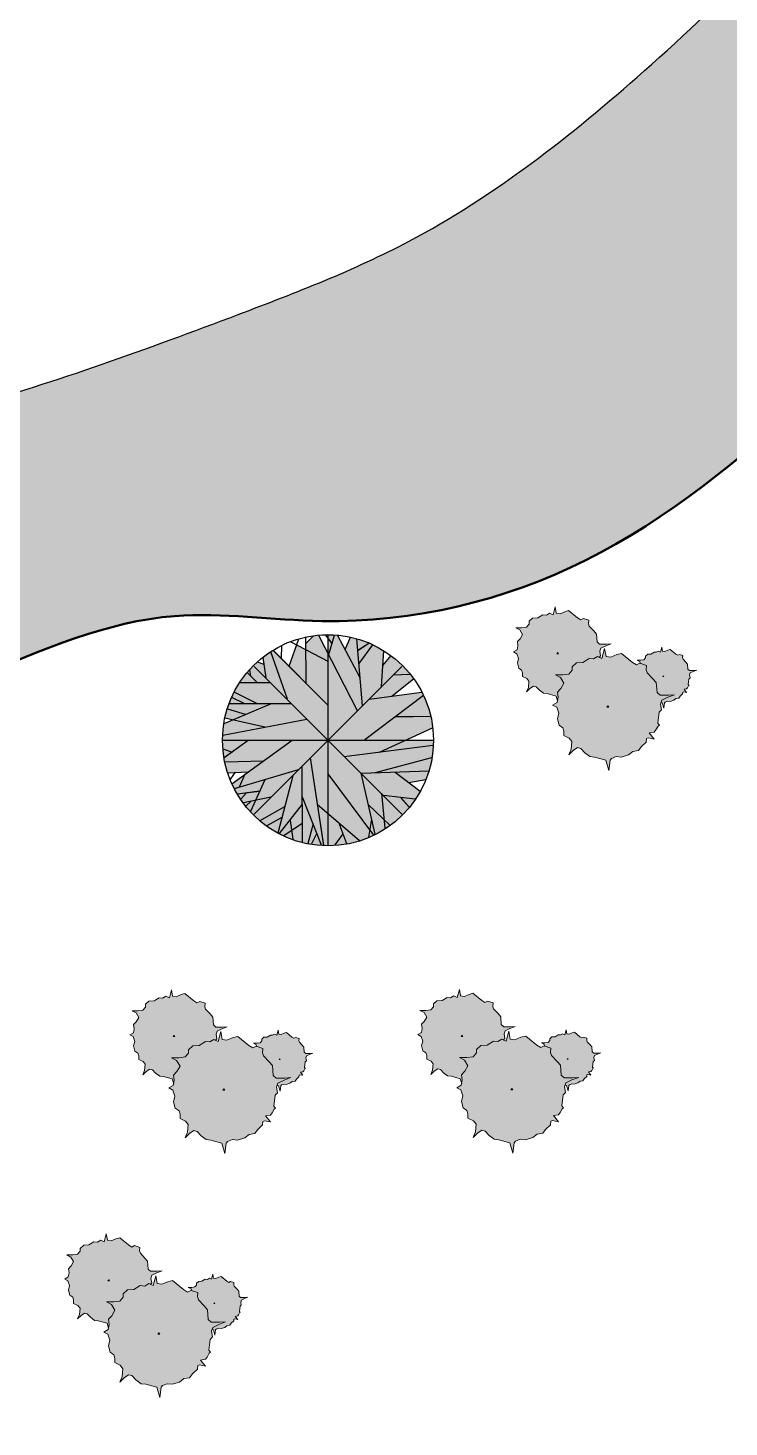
# Model space of a CAD drawing. Header units: inches. Extents: x 1352 to 5457, y 84 to 1168.
# Drawn here: x 2301.24 to 2302.361, y 190.441 to 192.677 of the extents above; entities that cross this region are included whole.
import ezdxf

# ---------------------------------------------------------------- set-up
doc = ezdxf.new("R2010")
doc.units = ezdxf.units.IN
doc.header["$MEASUREMENT"] = 0
doc.linetypes.add('ACAD_ISO10W100', pattern=[18, 12, -3, 0, -3])
for name, color, linetype, lineweight in [('boundary', 250, 'ACAD_ISO10W100', 50), ('CILL', 250, 'Continuous', 9), ('win', 250, 'Continuous', 30)]:
    doc.layers.add(name, color=color, linetype=linetype, lineweight=lineweight)

# ---------------------------------------------------------------- blocks, each defined once
blk = doc.blocks.new('Tree - deciduous plan')
for p, q in [((-22.0458, 42.0753), (-16.5881, 57.6486)), ((-21.1656, 55.8436), (-0.0388, 45.0094)), ((-12.5388, 54.9406), (-7.9613, 59.4546)), ((-12.3627, 32.1443), (-12.5388, 58.7776)), ((-5.3205, 59.6806), (16.5105, 16.7963)), ((2.426, 54.9406), (-1.4472, 59.9056)), ((0, 59.9996), (0, -60)), ((0.4894, 48.6208), (3.6584, 59.6806)), ((18.2711, 35.5298), (5.419, 59.6806)), ((9.8203, 51.5549), (12.8133, 58.5516)), ((19.6795, 19.5047), (16.3344, 57.6486)), ((-32.6092, 50.4264), (-23.2782, 23.5674)), ((-31.2008, 51.1035), (-0.2149, 20.1818)), ((-26.4472, 46.5894), (-26.2712, 53.8116)), ((17.0387, 51.1035), (23.2006, 55.1666)), ((17.7429, 43.6552), (25.4894, 54.2636)), ((31.6513, 50.8778), (30.2429, 30.5643)), ((31.1232, 42.5267), (35.8767, 48.1693)), ((-43.8768, 36.4326), (-44.405, 40.2696)), ((42, 42), (-42, -42)), ((42, -42), (-42, 42)), ((-40.1797, 44.558), (-36.4825, 43.2038)), ((-37.0107, 47.0408), (-35.25, 35.5298)), ((-49.8627, 32.8214), (-32.7853, 32.8214)), ((-45.8134, 38.2383), (-40.5318, 33.0471)), ((36.2288, 25.1474), (48.9049, 35.0784)), ((37.1091, 37.1098), (46.6161, 37.5612)), ((-54.7923, 24.4702), (-47.75, 21.0847)), ((-53.2078, 27.4044), (-40.1797, 20.859)), ((54.3626, 25.3731), (20.9119, 0.3198)), ((23.3767, 23.3417), (53.3063, 27.4044)), ((-32.2571, 20.6333), (-59.1937, 9.348)), ((-57.081, 17.9248), (-47.0458, 14.7649)), ((-56.0247, 20.859), (-20.8134, 20.859)), ((-59.7219, 2.8025), (-12.0106, 12.0565)), ((-58.6656, 12.7336), (-35.9543, 7.5424)), ((38.5175, 13.4107), (58.2359, 13.6364)), ((-54.6162, -24.7335), (-20.2853, 0.0941)), ((29.3626, -6.6771), (59.4682, 7.091)), ((-60, 0), (60, 0)), ((-59.7219, -4.8714), (-54.2641, -6.6771)), ((-45.2853, -0.1316), (-59.0177, -10.0627)), ((9.2922, -9.1598), (59.6443, -2.8401)), ((-58.4895, -12.3197), (-36.4825, -11.6426)), ((-14.8275, -15.0282), (-14.6515, -57.6865)), ((-10.074, -10.0627), (-2.5036, -59.7178)), ((26.3697, -18.4138), (58.9401, -9.8369)), ((-57.081, -18.4138), (-45.2853, -17.9624)), ((-52.6797, -18.188), (-55.4966, -22.0251)), ((-53.2078, -27.442), (-16.7641, -16.6081)), ((-47.2219, -19.3166), (-50.2148, -26.3135)), ((-35.9543, -22.4765), (-44.0529, -40.5329)), ((-19.9331, -20.2194), (-28.5599, -52.721)), ((-0.0388, -19.0909), (25.8415, -53.8495)), ((18.6232, -18.6394), (26.7218, -53.3981)), ((18.7992, -18.6394), (57.3556, -17.2853)), ((38.1654, -18.188), (52.426, -29.0219)), ((45.9119, -24.0564), (55.595, -22.2508)), ((-38.9472, -29.0219), (-51.4472, -30.6018)), ((-46.5177, -30.1504), (-49.5106, -33.536)), ((30.419, -30.1504), (32.3556, -50.0125)), ((31.4753, -31.279), (49.6091, -33.3103)), ((-32.4331, -32.4075), (-48.1021, -35.5674)), ((-43.7008, -34.6645), (-46.6937, -37.373)), ((-24.6867, -37.8244), (-38.7712, -45.7241)), ((-14.6515, -36.2445), (-27.6797, -52.9467)), ((-14.6515, -32.1818), (-3.912, -59.4922)), ((-6.2008, -36.2445), (17.919, -57.0094)), ((22.8485, -36.4702), (35.3485, -48.4326)), ((41.5105, -32.6332), (46.088, -38.0501)), ((-26.2712, -43.9185), (-34.7219, -48.6583)), ((-14.6515, -47.3041), (-25.0388, -54.3009)), ((-21.5177, -45.4984), (-19.9331, -56.1065)), ((-8.4895, -47.5298), (-11.4825, -58.5893)), ((5.9471, -46.6269), (10.5246, -58.5893)), ((24.7852, -44.8213), (23.0246, -54.978)), ((-6.3768, -52.721), (-9.3698, -58.815)), ((8.4119, -53.1724), (3.8344, -59.4922))]:
    blk.add_line(p, q)
blk.add_circle((0, 0), 60)
blk = doc.blocks.new('Clump of Trees or Bushes - plan')
for points in [[(-10.993, 56.487), (-9.228, 58.426), (-10.144, 63.512), (-8.923, 67.033), (-3.43, 69.772), (2.673, 72.119), (-2.82, 71.728), (-10.449, 71.728), (-13.195, 74.075), (-13.806, 83.073), (-16.857, 86.594), (-22.045, 92.071), (-22.961, 94.81), (-22.656, 98.722), (-28.759, 100.678), (-31.811, 99.113), (-35.472, 101.461), (-45.543, 109.676), (-49.815, 108.503), (-55.308, 106.155), (-59.58, 106.938), (-60.801, 113.98), (-63.242, 104.982), (-67.209, 106.938), (-70.872, 104.59), (-74.839, 104.982), (-80.637, 101.461), (-86.435, 101.069), (-90.402, 97.548), (-90.402, 94.419), (-93.454, 90.898), (-98.947, 90.115), (-105.66, 90.115), (-101.083, 87.768), (-98.031, 82.682), (-100.778, 77.596), (-103.829, 74.466), (-103.219, 69.772), (-104.134, 65.077), (-108.102, 62.73), (-104.439, 60.774), (-102.609, 55.297), (-103.829, 50.211), (-102.303, 44.342), (-98.947, 41.995), (-98.031, 38.865), (-98.031, 34.953), (-93.148, 32.606), (-90.707, 29.476), (-91.317, 22.434), (-93.454, 17.348), (-89.487, 21.26), (-85.519, 23.999), (-82.468, 23.216), (-78.806, 19.304), (-74.228, 15.783), (-69.956, 15.392), (-59.886, 12.653), (-58.254, 7.074)], [(59.448, 5.262), (60.936, 4.858), (62.652, -1.011), (63.415, 4.858), (64.178, 5.836), (66.848, 6.814), (69.709, 6.569), (73.905, 7.792), (76.385, 9.748), (79.627, 10.237), (81.153, 12.438), (84.014, 15.127), (84.205, 17.084), (85.158, 17.573), (88.591, 16.839), (85.73, 20.262), (88.591, 20.751), (89.545, 21.974), (90.689, 24.174), (91.452, 24.663), (90.499, 25.886), (91.261, 31.999), (92.596, 33.466), (92.024, 36.645), (92.787, 38.845), (96.22, 40.557), (100.035, 42.024), (96.602, 41.779), (91.834, 41.779), (90.117, 43.246), (89.736, 48.871), (87.828, 51.071), (84.586, 54.494), (84.014, 56.206), (84.205, 58.651), (80.39, 59.873), (78.483, 58.895), (76.194, 60.362), (69.9, 65.497), (67.23, 64.764), (63.797, 63.297), (61.126, 63.786), (60.364, 68.187), (58.838, 62.563), (56.358, 63.786), (54.07, 62.319), (51.59, 62.563), (47.966, 60.362), (44.343, 60.118), (41.863, 57.917), (41.863, 55.961), (39.956, 53.761), (36.523, 53.272), (32.327, 53.272), (35.187, 51.805), (36.641, 49.381)]]:
    blk.add_lwpolyline(points)
for points in [[(-4.577, 66.508), (-7.629, 55.261), (-12.588, 57.706), (-17.166, 54.772), (-22.125, 55.261), (-29.372, 50.86), (-36.62, 50.371), (-41.579, 45.969), (-41.579, 42.057), (-45.393, 37.656), (-52.259, 36.678), (-60.651, 36.678), (-54.93, 33.743), (-51.115, 27.386), (-54.548, 21.029), (-58.363, 17.116), (-57.6, 11.248), (-58.744, 5.38), (-63.703, 2.446), (-59.126, 0), (-56.837, -6.846), (-58.363, -13.203), (-56.455, -20.539), (-52.259, -23.473), (-51.115, -27.385), (-51.115, -32.275), (-45.012, -35.21), (-41.96, -39.122), (-42.723, -47.924), (-45.393, -54.282), (-40.434, -49.391), (-35.475, -45.968), (-31.661, -46.946), (-27.083, -51.837), (-21.362, -56.238), (-16.021, -56.727), (-3.433, -60.15), (0, -71.887), (1.526, -60.15), (3.052, -58.194), (8.392, -56.238), (14.114, -56.727), (22.506, -54.282), (27.465, -50.369), (33.949, -49.391), (37.001, -44.99), (42.723, -39.611), (43.104, -35.699), (45.012, -34.721), (51.878, -36.188), (46.156, -29.341), (51.878, -28.363), (53.785, -25.918), (56.074, -21.517), (57.6, -20.539), (55.692, -18.094), (57.218, -5.868), (59.888, -2.934), (58.744, 3.424), (60.27, 7.825), (67.136, 11.248), (74.765, 14.182), (67.899, 13.693), (58.363, 13.693), (54.93, 16.627), (54.167, 27.875), (50.352, 32.276), (43.867, 39.123), (42.723, 42.546), (43.104, 47.436), (35.475, 49.882), (31.661, 47.925), (27.083, 50.86), (14.495, 61.129), (9.155, 59.662), (2.289, 56.728), (-3.052, 57.706)], [(-58.055, 61.947), (-58.97, 60.774), (-57.139, 60.774)], [(62.08, 35.667), (61.508, 34.933), (62.652, 34.933)], [(-1.144, 1.468), (-2.289, 0), (0, 0)]]:
    blk.add_lwpolyline(points, close=True)

msp = doc.modelspace()

# ---------------------------------------------------------------- hatches: boundary and pattern name
at = {"layer": 'CILL'}
h = msp.add_hatch(color=256, dxfattribs=at)
h.set_gradient(color1=(91, 91, 91), color2=(156, 156, 156), one_color=1, tint=0.61)
edge = h.paths.add_edge_path()
edge.add_spline(control_points=[(2305.1939, 197.798), (2305.0877, 197.2439), (2304.9201, 196.3698), (2304.6913, 195.2202), (2304.3911, 194.4008), (2304.1198, 193.7345), (2303.8529, 193.3895), (2303.751, 193.2577)], knot_values=[0, 0, 0, 0, 1.693824, 2.671967, 3.506632, 4.312481, 4.810669, 4.810669, 4.810669, 4.810669], degree=3, periodic=0)
edge.add_spline(control_points=[(2303.751, 193.2577), (2303.4849, 192.9448), (2303.0354, 192.5778), (2302.504, 192.0948), (2302.1521, 191.7975), (2301.7762, 191.7069), (2301.44, 191.7608), (2301.1196, 191.6196), (2300.7335, 191.4758), (2300.5557, 191.1289), (2300.3285, 190.7889), (2300.4637, 190.258), (2300.7347, 189.4465), (2301.0435, 188.519), (2301.3283, 187.7359), (2301.4813, 187.2745), (2301.5303, 186.9489), (2301.4971, 186.6585), (2301.4564, 186.3838), (2301.2908, 186.1253), (2301.1148, 185.8346), (2300.8734, 185.5819), (2300.691, 185.4646), (2300.5963, 185.4109)], knot_values=[176.500273, 176.500273, 176.500273, 176.500273, 221.818396, 239.76272, 255.979104, 271.890042, 280.541749, 292.706956, 309.646053, 323.890257, 334.284199, 353.432754, 379.149869, 431.120027, 459.941118, 471.155389, 484.679205, 495.737285, 503.332224, 514.953976, 528.920487, 540.933976, 552.924704, 552.924704, 552.924704, 552.924704], degree=3, periodic=0)
edge.add_spline(control_points=[(2300.5963, 185.4109), (2300.4872, 185.3698), (2300.3296, 185.3103), (2300.0776, 185.0105), (2299.6443, 184.8756), (2299.2002, 184.7521), (2298.834, 184.7325), (2298.406, 184.835), (2297.915, 184.8871), (2297.5047, 185.1294), (2297.1299, 185.2356), (2296.8289, 185.5495), (2296.4977, 185.8846), (2295.6899, 186.5698), (2295.0444, 187.1749), (2294.5148, 187.6713)], knot_values=[0, 0, 0, 0, 0.34115, 0.492686, 1.155878, 1.62825, 1.889211, 2.242412, 2.945312, 3.340311, 3.658788, 4.092722, 4.607327, 5.083919, 7.262947, 7.262947, 7.262947, 7.262947], degree=3, periodic=0)
edge.add_line((2294.5148, 187.6713), (2294.5148, 188.2465))
edge.add_spline(control_points=[(2294.5148, 188.2465), (2295.3293, 187.6055), (2296.2794, 186.8579), (2297.1319, 185.6957), (2297.64, 185.4425), (2298.2627, 185.154), (2299, 185.2467), (2299.7936, 185.5007), (2300.5073, 185.7677), (2301.0347, 186.308), (2301.2187, 186.9324), (2301.0643, 187.6079), (2300.808, 188.3148), (2300.4204, 188.9945), (2300.2528, 189.8085), (2300.0527, 190.5003), (2300.0028, 191.1876), (2300.2421, 191.5911), (2300.4461, 191.9192), (2300.8111, 191.9942), (2301.1772, 192.0709), (2301.5248, 192.1984), (2301.9065, 192.3455), (2302.2498, 192.6158), (2302.6637, 193.0361), (2303.0422, 193.5134), (2303.3845, 193.9483), (2303.6249, 194.343), (2303.8709, 194.6171), (2304.0299, 194.9692), (2304.1196, 195.3217), (2304.2504, 196.2981), (2304.4134, 197.1258), (2304.5484, 197.8111)], knot_values=[0, 0, 0, 0, 3.09476, 3.609754, 4.261795, 4.763076, 5.646519, 6.377463, 7.294716, 7.882094, 8.583945, 9.136106, 9.930948, 10.842233, 11.458736, 12.402556, 13.038096, 13.415114, 13.802114, 14.130435, 14.476747, 14.938459, 15.234958, 15.699535, 16.231601, 17.0056, 17.524467, 17.890093, 18.390682, 18.61642, 19.041844, 19.476788, 21.571365, 21.571365, 21.571365, 21.571365], degree=3, periodic=0)
edge.add_line((2304.5484, 197.8111), (2304.8738, 199.4636))
edge.add_line((2304.8738, 199.4636), (2305.4931, 199.4636))
edge.add_line((2305.4931, 199.4636), (2305.1939, 197.798))
h = msp.add_hatch(color=256, dxfattribs=at)
h.set_gradient(color1=(0, 204, 51), color2=(46, 255, 98), one_color=1, tint=0.59, name='INVSPHERICAL')
h.paths.add_polyline_path([(2302.1723, 191.6927), (2302.1646, 191.6922), (2302.1538, 191.6922), (2302.15, 191.6955), (2302.1491, 191.7081), (2302.1448, 191.7131), (2302.1375, 191.7208), (2302.1362, 191.7246), (2302.1367, 191.7301), (2302.1281, 191.7329), (2302.1238, 191.7307), (2302.1187, 191.734), (2302.1045, 191.7455), (2302.0985, 191.7439), (2302.0908, 191.7406), (2302.0847, 191.7417), (2302.083, 191.7516), (2302.0796, 191.7389), (2302.074, 191.7417), (2302.0689, 191.7384), (2302.0633, 191.7389), (2302.0551, 191.734), (2302.047, 191.7334), (2302.0414, 191.7285), (2302.0414, 191.7241), (2302.0371, 191.7191), (2302.0294, 191.718), (2302.0199, 191.718), (2302.0264, 191.7147), (2302.0307, 191.7076), (2302.0268, 191.7004), (2302.0225, 191.696), (2302.0234, 191.6894), (2302.0221, 191.6828), (2302.0165, 191.6795), (2302.0217, 191.6768), (2302.0242, 191.6691), (2302.0225, 191.6619), (2302.0247, 191.6536), (2302.0294, 191.6503), (2302.0307, 191.6459), (2302.0307, 191.6404), (2302.0375, 191.6371), (2302.041, 191.6327), (2302.0401, 191.6228), (2302.0371, 191.6157), (2302.0427, 191.6212), (2302.0483, 191.625), (2302.0526, 191.6239), (2302.0577, 191.6184), (2302.0642, 191.6135), (2302.0702, 191.6129), (2302.0843, 191.6091), (2302.0865, 191.6017), (2302.0875, 191.6071), (2302.0865, 191.6154), (2302.0918, 191.6209), (2302.0967, 191.6298), (2302.0913, 191.6387), (2302.0832, 191.6429), (2302.095, 191.6429), (2302.1047, 191.6442), (2302.1101, 191.6504), (2302.1101, 191.6559), (2302.117, 191.6621), (2302.1272, 191.6628), (2302.1374, 191.669), (2302.1444, 191.6683), (2302.1508, 191.6724), (2302.1535, 191.6711), (2302.1556, 191.6735), (2302.1543, 191.6806), (2302.156, 191.6856), (2302.1637, 191.6894)])
h.paths.add_polyline_path([(2302.0856, 191.6768), (2302.0869, 191.6784), (2302.0882, 191.6768)], flags=16)
h = msp.add_hatch(color=256, dxfattribs=at)
h.set_gradient(color1=(0, 204, 51), color2=(46, 255, 98), one_color=1, tint=0.59, name='INVSPHERICAL')
h.paths.add_polyline_path([(2301.8568, 191.6368, 0.013628), (2301.8513, 191.6441), (2301.8241, 191.6428), (2301.7853, 191.604), (2301.8213, 191.6089)])
h.paths.add_polyline_path([(2301.8698, 191.6155), (2301.7853, 191.604), (2301.7197, 191.5384), (2301.8433, 191.5384), (2301.8872, 191.5585, 0.08904)])
h.paths.add_polyline_path([(2301.8087, 191.6818, 0.070169), (2301.7656, 191.7008), (2301.775, 191.5937), (2301.8241, 191.6428), (2301.8513, 191.6441, 0.063606), (2301.8205, 191.6738), (2301.8071, 191.6578)])
h.paths.add_polyline_path([(2301.7711, 191.6383), (2301.7348, 191.7065, 0.02244), (2301.7197, 191.7072), (2301.7197, 191.5384), (2301.775, 191.5937)])
h.paths.add_polyline_path([(2301.7656, 191.7008, 0.014988), (2301.7558, 191.7033), (2301.7472, 191.6832), (2301.7711, 191.6383)], flags=17)
h.paths.add_polyline_path([(2301.7046, 191.7065, 0.01083), (2301.6973, 191.7057), (2301.6845, 191.693), (2301.6846, 191.683), (2301.7197, 191.6649), (2301.7197, 191.6769)])
h.paths.add_polyline_path([(2301.6846, 191.683), (2301.6696, 191.6906), (2301.6576, 191.6565), (2301.6849, 191.6293)])
h.paths.add_polyline_path([(2301.7197, 191.6649), (2301.6846, 191.683), (2301.6849, 191.6293), (2301.6317, 191.6824, 0.029164), (2301.6155, 191.6712), (2301.6172, 191.6599), (2301.6067, 191.6637, 0.090602), (2301.5697, 191.6157), (2301.6067, 191.5971), (2301.661, 191.5971), (2301.7197, 191.5384)])
h.paths.add_polyline_path([(2301.661, 191.5971), (2301.6067, 191.5971), (2301.5697, 191.6157, 0.065557), (2301.5548, 191.5742), (2301.5684, 191.5711), (2301.553, 191.5646, 0.03899), (2301.5509, 191.5384), (2301.7197, 191.5384)])
h.paths.add_polyline_path([(2301.6623, 191.5384), (2301.5509, 191.5384, 0.020209), (2301.5515, 191.5248), (2301.5669, 191.5197), (2301.5534, 191.5099, 0.035514), (2301.5591, 191.4866), (2301.5924, 191.4879)], flags=16)
h.paths.add_polyline_path([(2301.7197, 191.5384), (2301.6623, 191.5384), (2301.566, 191.4688, 0.027559), (2301.5746, 191.4523), (2301.6103, 191.4568), (2301.6038, 191.4423), (2301.6286, 191.4473)], flags=17)
h.paths.add_polyline_path([(2301.7197, 191.5384), (2301.6914, 191.5101), (2301.7026, 191.4361), (2301.7197, 191.4215)])
h.paths.add_polyline_path([(2301.7197, 191.4215), (2301.7026, 191.4361), (2301.6914, 191.5101), (2301.6286, 191.4473), (2301.6038, 191.4423), (2301.5956, 191.424, 0.030609), (2301.6105, 191.4097), (2301.6505, 191.4322), (2301.6393, 191.39, 0.124716), (2301.7197, 191.3697)], flags=17)
h.paths.add_polyline_path([(2301.7197, 191.4846), (2301.7197, 191.3697, 0.158969), (2301.8192, 191.4021), (2301.7837, 191.4361), (2301.7893, 191.4119), (2301.7864, 191.395)], flags=17)
h.paths.add_polyline_path([(2301.772, 191.486), (2301.7197, 191.5384), (2301.7197, 191.4846), (2301.7864, 191.395), (2301.7893, 191.4119)])
h.paths.add_polyline_path([(2301.8884, 191.5384), (2301.8433, 191.5384), (2301.8026, 191.5198), (2301.7455, 191.5126), (2301.7721, 191.486), (2301.8813, 191.4898, 0.073172)])
h.paths.add_polyline_path([(2301.8488, 191.4707), (2301.8764, 191.4759, 0.021827), (2301.8813, 191.4898), (2301.7721, 191.486), (2301.8053, 191.4528), (2301.8093, 191.4115), (2301.8192, 191.4021, 0.109035), (2301.8673, 191.4567)])
h.paths.add_polyline_path([(2301.7197, 191.3697, 0.158969), (2301.8192, 191.4021), (2301.8093, 191.4115), (2301.8053, 191.4528), (2301.772, 191.486), (2301.7893, 191.4119), (2301.7864, 191.395), (2301.7197, 191.4846)])
h.paths.add_polyline_path([(2301.6914, 191.5101), (2301.7197, 191.5384), (2301.6623, 191.5384), (2301.566, 191.4688, 0.294446), (2301.7197, 191.3697), (2301.7197, 191.4215), (2301.7026, 191.4361)])
h.paths.add_polyline_path([(2301.6623, 191.5384), (2301.5509, 191.5384, 0.078145), (2301.5591, 191.4866), (2301.5924, 191.4879)])
h = msp.add_hatch(color=256, dxfattribs=at)
h.set_gradient(color1=(0, 204, 51), color2=(46, 255, 98), one_color=1, tint=0.59, name='INVSPHERICAL')
h.paths.add_polyline_path([(2302.2286, 191.5356), (2302.2291, 191.5411), (2302.2318, 191.5425), (2302.2415, 191.5404), (2302.2334, 191.55), (2302.2415, 191.5514), (2302.2442, 191.5548), (2302.2474, 191.561), (2302.2495, 191.5624), (2302.2469, 191.5658), (2302.249, 191.583), (2302.2528, 191.5872), (2302.2511, 191.5961), (2302.2533, 191.6023), (2302.2629, 191.6071), (2302.2737, 191.6112), (2302.264, 191.6105), (2302.2506, 191.6105), (2302.2458, 191.6147), (2302.2447, 191.6305), (2302.2393, 191.6367), (2302.2302, 191.6463), (2302.2286, 191.6511), (2302.2291, 191.658), (2302.2184, 191.6614), (2302.2131, 191.6587), (2302.2066, 191.6628), (2302.1889, 191.6773), (2302.1814, 191.6752), (2302.1718, 191.6711), (2302.1642, 191.6724), (2302.1621, 191.6848), (2302.1578, 191.669), (2302.1508, 191.6724), (2302.1444, 191.6683), (2302.1374, 191.669), (2302.1272, 191.6628), (2302.117, 191.6621), (2302.1101, 191.6559), (2302.1101, 191.6504), (2302.1047, 191.6442), (2302.095, 191.6429), (2302.0832, 191.6429), (2302.0913, 191.6387), (2302.0967, 191.6298), (2302.0918, 191.6209), (2302.0865, 191.6154), (2302.0875, 191.6071), (2302.0859, 191.5989), (2302.079, 191.5947), (2302.0854, 191.5913), (2302.0886, 191.5817), (2302.0865, 191.5727), (2302.0891, 191.5624), (2302.095, 191.5583), (2302.0967, 191.5528), (2302.0967, 191.5459), (2302.1052, 191.5418), (2302.1095, 191.5363), (2302.1085, 191.5239), (2302.1047, 191.515), (2302.1117, 191.5218), (2302.1186, 191.5266), (2302.124, 191.5253), (2302.1304, 191.5184), (2302.1385, 191.5122), (2302.146, 191.5115), (2302.1637, 191.5067), (2302.1685, 191.4902), (2302.1707, 191.5067), (2302.1728, 191.5095), (2302.1803, 191.5122), (2302.1884, 191.5115), (2302.2002, 191.515), (2302.2072, 191.5205), (2302.2163, 191.5218), (2302.2206, 191.528)])
h.paths.add_polyline_path([(2302.1653, 191.5913), (2302.1669, 191.5934), (2302.1685, 191.5913)], flags=16)
h = msp.add_hatch(color=256, dxfattribs=at)
h.set_gradient(color1=(0, 204, 51), color2=(46, 255, 98), one_color=1, tint=0.59, name='INVSPHERICAL')
h.paths.add_polyline_path([(2302.2953, 191.6521), (2302.2947, 191.66), (2302.292, 191.6631), (2302.2875, 191.6679), (2302.2867, 191.6703), (2302.2869, 191.6738), (2302.2816, 191.6755), (2302.2789, 191.6741), (2302.2757, 191.6762), (2302.2668, 191.6834), (2302.2631, 191.6824), (2302.2582, 191.6803), (2302.2545, 191.681), (2302.2534, 191.6872), (2302.2513, 191.6793), (2302.2478, 191.681), (2302.2446, 191.6789), (2302.2411, 191.6793), (2302.236, 191.6762), (2302.2309, 191.6758), (2302.2274, 191.6727), (2302.2274, 191.67), (2302.2247, 191.6669), (2302.2199, 191.6662), (2302.214, 191.6662), (2302.218, 191.6641), (2302.2199, 191.661), (2302.2291, 191.658), (2302.2286, 191.6511), (2302.2302, 191.6463), (2302.2393, 191.6367), (2302.2447, 191.6305), (2302.2458, 191.6147), (2302.2506, 191.6105), (2302.264, 191.6105), (2302.2737, 191.6112), (2302.2629, 191.6071), (2302.2533, 191.6023), (2302.252, 191.5987), (2302.2542, 191.5981), (2302.2566, 191.5899), (2302.2578, 191.5992), (2302.2625, 191.6009), (2302.2666, 191.6005), (2302.2725, 191.6022), (2302.2759, 191.605), (2302.2805, 191.6057), (2302.2827, 191.6088), (2302.2867, 191.6126), (2302.2869, 191.6153), (2302.2883, 191.616), (2302.2931, 191.615), (2302.2891, 191.6198), (2302.2931, 191.6205), (2302.2945, 191.6222), (2302.2961, 191.6253), (2302.2971, 191.626), (2302.2958, 191.6277), (2302.2969, 191.6363), (2302.2987, 191.6384), (2302.2979, 191.6428), (2302.299, 191.6459), (2302.3038, 191.6483), (2302.3092, 191.6504), (2302.3044, 191.65), (2302.2977, 191.65)])
h.paths.add_polyline_path([(2302.2566, 191.6404), (2302.255, 191.6404), (2302.2558, 191.6414)], flags=16)
h = msp.add_hatch(color=256, dxfattribs=at)
h.set_gradient(color1=(0, 204, 51), color2=(46, 255, 98), one_color=1, tint=0.59, name='INVSPHERICAL')
h.paths.add_polyline_path([(2301.7197, 191.5384), (2301.6623, 191.5384), (2301.566, 191.4688, 0.027559), (2301.5746, 191.4523), (2301.6103, 191.4568), (2301.6038, 191.4423), (2301.6286, 191.4473)])
h.paths.add_polyline_path([(2301.6623, 191.5384), (2301.5509, 191.5384, 0.020209), (2301.5515, 191.5248), (2301.5669, 191.5197), (2301.5534, 191.5099, 0.035514), (2301.5591, 191.4866), (2301.5924, 191.4879)])
h = msp.add_hatch(color=256, dxfattribs=at)
h.set_gradient(color1=(0, 204, 51), color2=(46, 255, 98), one_color=1, tint=0.59, name='INVSPHERICAL')
h.paths.add_polyline_path([(2301.8433, 191.5384), (2301.7197, 191.5384), (2301.7455, 191.5126), (2301.8026, 191.5198)])
h.paths.add_polyline_path([(2301.7197, 191.4846), (2301.7197, 191.3697, 0.158969), (2301.8192, 191.4021), (2301.7837, 191.4361), (2301.7893, 191.4119), (2301.7864, 191.395)], flags=17)
h.paths.add_polyline_path([(2301.8053, 191.4528), (2301.772, 191.486), (2301.7893, 191.4119), (2301.7864, 191.395), (2301.7197, 191.4846), (2301.7197, 191.3697, 0.158969), (2301.8192, 191.4021), (2301.8093, 191.4115)])
h = msp.add_hatch(color=256, dxfattribs=at)
h.set_gradient(color1=(0, 204, 51), color2=(46, 255, 98), one_color=1, tint=0.59, name='INVSPHERICAL')
h.paths.add_polyline_path([(2301.6914, 191.5101), (2301.6286, 191.4473), (2301.6038, 191.4423), (2301.5956, 191.424, 0.030609), (2301.6105, 191.4097), (2301.6505, 191.4322), (2301.6393, 191.39, 0.124716), (2301.7197, 191.3697), (2301.7197, 191.4215), (2301.7026, 191.4361)])
h = msp.add_hatch(color=256, dxfattribs=at)
h.set_gradient(color1=(0, 204, 51), color2=(46, 255, 98), one_color=1, tint=0.59, name='INVSPHERICAL')
h.paths.add_polyline_path([(2301.7197, 191.4846), (2301.7197, 191.3697, 0.158969), (2301.8192, 191.4021), (2301.8093, 191.4115), (2301.8053, 191.4528), (2301.772, 191.486), (2301.7893, 191.4119), (2301.7864, 191.395)])
h = msp.add_hatch(color=256, dxfattribs=at)
h.set_gradient(color1=(0, 204, 51), color2=(46, 255, 98), one_color=1, tint=0.59, name='INVSPHERICAL')
h.paths.add_polyline_path([(2301.5588, 191.0807), (2301.5511, 191.0801), (2301.5403, 191.0801), (2301.5365, 191.0834), (2301.5356, 191.0961), (2301.5313, 191.1011), (2301.524, 191.1088), (2301.5227, 191.1126), (2301.5232, 191.1181), (2301.5146, 191.1209), (2301.5103, 191.1187), (2301.5051, 191.122), (2301.491, 191.1335), (2301.485, 191.1319), (2301.4772, 191.1286), (2301.4712, 191.1297), (2301.4695, 191.1396), (2301.4661, 191.1269), (2301.4605, 191.1297), (2301.4554, 191.1264), (2301.4498, 191.1269), (2301.4416, 191.122), (2301.4335, 191.1214), (2301.4279, 191.1165), (2301.4279, 191.1121), (2301.4236, 191.1071), (2301.4159, 191.106), (2301.4064, 191.106), (2301.4129, 191.1027), (2301.4172, 191.0955), (2301.4133, 191.0884), (2301.409, 191.084), (2301.4099, 191.0774), (2301.4086, 191.0708), (2301.403, 191.0675), (2301.4082, 191.0647), (2301.4107, 191.057), (2301.409, 191.0499), (2301.4112, 191.0416), (2301.4159, 191.0383), (2301.4172, 191.0339), (2301.4172, 191.0284), (2301.424, 191.0251), (2301.4275, 191.0207), (2301.4266, 191.0108), (2301.4236, 191.0037), (2301.4292, 191.0092), (2301.4348, 191.013), (2301.4391, 191.0119), (2301.4442, 191.0064), (2301.4506, 191.0015), (2301.4566, 191.0009), (2301.4708, 190.9971), (2301.473, 190.9897), (2301.474, 190.9951), (2301.4729, 191.0033), (2301.4783, 191.0088), (2301.4831, 191.0178), (2301.4778, 191.0267), (2301.4697, 191.0309), (2301.4815, 191.0309), (2301.4912, 191.0322), (2301.4966, 191.0384), (2301.4966, 191.0439), (2301.5035, 191.0501), (2301.5137, 191.0508), (2301.5239, 191.057), (2301.5309, 191.0563), (2301.5373, 191.0604), (2301.5399, 191.0591), (2301.542, 191.0614), (2301.5408, 191.0686), (2301.5425, 191.0735), (2301.5502, 191.0774)])
h.paths.add_polyline_path([(2301.4721, 191.0647), (2301.4734, 191.0664), (2301.4747, 191.0647)], flags=16)
h = msp.add_hatch(color=256, dxfattribs=at)
h.set_gradient(color1=(0, 204, 51), color2=(46, 255, 98), one_color=1, tint=0.59, name='INVSPHERICAL')
h.paths.add_polyline_path([(2302.0192, 191.0812), (2302.0114, 191.0807), (2302.0007, 191.0807), (2301.9969, 191.084), (2301.996, 191.0966), (2301.9917, 191.1016), (2301.9844, 191.1093), (2301.9831, 191.1131), (2301.9836, 191.1186), (2301.975, 191.1214), (2301.9707, 191.1192), (2301.9655, 191.1225), (2301.9514, 191.134), (2301.9454, 191.1324), (2301.9376, 191.1291), (2301.9316, 191.1302), (2301.9299, 191.1401), (2301.9265, 191.1274), (2301.9209, 191.1302), (2301.9158, 191.1269), (2301.9102, 191.1274), (2301.902, 191.1225), (2301.8939, 191.1219), (2301.8883, 191.117), (2301.8883, 191.1126), (2301.884, 191.1076), (2301.8763, 191.1065), (2301.8668, 191.1065), (2301.8733, 191.1032), (2301.8776, 191.0961), (2301.8737, 191.0889), (2301.8694, 191.0845), (2301.8703, 191.0779), (2301.869, 191.0713), (2301.8634, 191.068), (2301.8685, 191.0653), (2301.8711, 191.0576), (2301.8694, 191.0504), (2301.8716, 191.0422), (2301.8763, 191.0389), (2301.8776, 191.0345), (2301.8776, 191.029), (2301.8844, 191.0257), (2301.8879, 191.0213), (2301.887, 191.0114), (2301.884, 191.0042), (2301.8896, 191.0097), (2301.8952, 191.0136), (2301.8994, 191.0125), (2301.9046, 191.007), (2301.911, 191.002), (2301.917, 191.0015), (2301.9312, 190.9976), (2301.9334, 190.9902), (2301.9344, 190.9956), (2301.9333, 191.0039), (2301.9387, 191.0094), (2301.9435, 191.0183), (2301.9382, 191.0273), (2301.9301, 191.0314), (2301.9419, 191.0314), (2301.9516, 191.0328), (2301.9569, 191.039), (2301.9569, 191.0445), (2301.9639, 191.0506), (2301.9741, 191.0513), (2301.9843, 191.0575), (2301.9913, 191.0568), (2301.9977, 191.061), (2302.0003, 191.0597), (2302.0024, 191.062), (2302.0011, 191.0691), (2302.0029, 191.0741), (2302.0106, 191.0779)])
h.paths.add_polyline_path([(2301.9325, 191.0653), (2301.9338, 191.0669), (2301.9351, 191.0653)], flags=16)
h = msp.add_hatch(color=256, dxfattribs=at)
h.set_gradient(color1=(0, 204, 51), color2=(46, 255, 98), one_color=1, tint=0.59, name='INVSPHERICAL')
h.paths.add_polyline_path([(2301.6151, 190.9236), (2301.6156, 190.9291), (2301.6183, 190.9305), (2301.628, 190.9284), (2301.6199, 190.938), (2301.628, 190.9394), (2301.6307, 190.9428), (2301.6339, 190.949), (2301.636, 190.9504), (2301.6333, 190.9538), (2301.6355, 190.971), (2301.6392, 190.9752), (2301.6376, 190.9841), (2301.6398, 190.9903), (2301.6494, 190.9951), (2301.6602, 190.9992), (2301.6505, 190.9985), (2301.6371, 190.9985), (2301.6323, 191.0027), (2301.6312, 191.0185), (2301.6258, 191.0247), (2301.6167, 191.0343), (2301.6151, 191.0391), (2301.6156, 191.046), (2301.6049, 191.0494), (2301.5995, 191.0467), (2301.5931, 191.0508), (2301.5754, 191.0652), (2301.5679, 191.0632), (2301.5582, 191.0591), (2301.5507, 191.0604), (2301.5486, 191.0728), (2301.5443, 191.057), (2301.5373, 191.0604), (2301.5309, 191.0563), (2301.5239, 191.057), (2301.5137, 191.0508), (2301.5035, 191.0501), (2301.4966, 191.0439), (2301.4966, 191.0384), (2301.4912, 191.0322), (2301.4815, 191.0309), (2301.4697, 191.0309), (2301.4778, 191.0267), (2301.4831, 191.0178), (2301.4783, 191.0088), (2301.4729, 191.0033), (2301.474, 190.9951), (2301.4724, 190.9868), (2301.4654, 190.9827), (2301.4719, 190.9793), (2301.4751, 190.9697), (2301.4729, 190.9607), (2301.4756, 190.9504), (2301.4815, 190.9463), (2301.4831, 190.9408), (2301.4831, 190.9339), (2301.4917, 190.9298), (2301.496, 190.9243), (2301.4949, 190.9119), (2301.4912, 190.9029), (2301.4982, 190.9098), (2301.5051, 190.9146), (2301.5105, 190.9133), (2301.5169, 190.9064), (2301.525, 190.9002), (2301.5325, 190.8995), (2301.5502, 190.8947), (2301.555, 190.8782), (2301.5572, 190.8947), (2301.5593, 190.8974), (2301.5668, 190.9002), (2301.5749, 190.8995), (2301.5867, 190.9029), (2301.5936, 190.9084), (2301.6028, 190.9098), (2301.6071, 190.916)])
h.paths.add_polyline_path([(2301.5518, 190.9793), (2301.5534, 190.9813), (2301.555, 190.9793)], flags=16)
h = msp.add_hatch(color=256, dxfattribs=at)
h.set_gradient(color1=(0, 204, 51), color2=(46, 255, 98), one_color=1, tint=0.59, name='INVSPHERICAL')
h.paths.add_polyline_path([(2301.6817, 191.0401), (2301.6812, 191.048), (2301.6785, 191.0511), (2301.674, 191.0559), (2301.6732, 191.0583), (2301.6734, 191.0618), (2301.6681, 191.0635), (2301.6654, 191.0621), (2301.6622, 191.0642), (2301.6533, 191.0714), (2301.6496, 191.0704), (2301.6447, 191.0683), (2301.641, 191.069), (2301.6399, 191.0752), (2301.6378, 191.0673), (2301.6343, 191.069), (2301.6311, 191.0669), (2301.6276, 191.0673), (2301.6225, 191.0642), (2301.6174, 191.0638), (2301.6139, 191.0607), (2301.6139, 191.058), (2301.6112, 191.0549), (2301.6064, 191.0542), (2301.6005, 191.0542), (2301.6045, 191.0521), (2301.6064, 191.0489), (2301.6156, 191.046), (2301.6151, 191.0391), (2301.6167, 191.0343), (2301.6258, 191.0247), (2301.6312, 191.0185), (2301.6323, 191.0027), (2301.6371, 190.9985), (2301.6505, 190.9985), (2301.6602, 190.9992), (2301.6494, 190.9951), (2301.6398, 190.9903), (2301.6385, 190.9867), (2301.6407, 190.9861), (2301.6431, 190.9779), (2301.6443, 190.9871), (2301.649, 190.9889), (2301.6531, 190.9885), (2301.659, 190.9902), (2301.6624, 190.993), (2301.667, 190.9937), (2301.6691, 190.9968), (2301.6732, 191.0005), (2301.6734, 191.0033), (2301.6748, 191.004), (2301.6796, 191.003), (2301.6756, 191.0078), (2301.6796, 191.0085), (2301.6809, 191.0102), (2301.6826, 191.0133), (2301.6836, 191.014), (2301.6823, 191.0157), (2301.6834, 191.0243), (2301.6852, 191.0263), (2301.6844, 191.0308), (2301.6855, 191.0339), (2301.6903, 191.0363), (2301.6957, 191.0384), (2301.6909, 191.038), (2301.6842, 191.038)])
h.paths.add_polyline_path([(2301.6431, 191.0284), (2301.6415, 191.0284), (2301.6423, 191.0294)], flags=16)
h = msp.add_hatch(color=256, dxfattribs=at)
h.set_gradient(color1=(0, 204, 51), color2=(46, 255, 98), one_color=1, tint=0.59, name='INVSPHERICAL')
h.paths.add_polyline_path([(2302.0755, 190.9241), (2302.076, 190.9296), (2302.0787, 190.931), (2302.0884, 190.9289), (2302.0803, 190.9386), (2302.0884, 190.9399), (2302.091, 190.9434), (2302.0943, 190.9496), (2302.0964, 190.9509), (2302.0937, 190.9544), (2302.0959, 190.9716), (2302.0996, 190.9757), (2302.098, 190.9846), (2302.1002, 190.9908), (2302.1098, 190.9956), (2302.1206, 190.9998), (2302.1109, 190.9991), (2302.0975, 190.9991), (2302.0927, 191.0032), (2302.0916, 191.019), (2302.0862, 191.0252), (2302.0771, 191.0348), (2302.0755, 191.0396), (2302.076, 191.0465), (2302.0653, 191.05), (2302.0599, 191.0472), (2302.0535, 191.0513), (2302.0358, 191.0658), (2302.0283, 191.0637), (2302.0186, 191.0596), (2302.0111, 191.061), (2302.009, 191.0733), (2302.0047, 191.0575), (2301.9977, 191.061), (2301.9913, 191.0568), (2301.9843, 191.0575), (2301.9741, 191.0513), (2301.9639, 191.0506), (2301.9569, 191.0445), (2301.9569, 191.039), (2301.9516, 191.0328), (2301.9419, 191.0314), (2301.9301, 191.0314), (2301.9382, 191.0273), (2301.9435, 191.0183), (2301.9387, 191.0094), (2301.9333, 191.0039), (2301.9344, 190.9956), (2301.9328, 190.9874), (2301.9258, 190.9833), (2301.9323, 190.9798), (2301.9355, 190.9702), (2301.9333, 190.9612), (2301.936, 190.9509), (2301.9419, 190.9468), (2301.9435, 190.9413), (2301.9435, 190.9344), (2301.9521, 190.9303), (2301.9564, 190.9248), (2301.9553, 190.9124), (2301.9516, 190.9035), (2301.9586, 190.9104), (2301.9655, 190.9152), (2301.9709, 190.9138), (2301.9773, 190.9069), (2301.9854, 190.9007), (2301.9929, 190.9), (2302.0106, 190.8952), (2302.0154, 190.8787), (2302.0176, 190.8952), (2302.0197, 190.898), (2302.0272, 190.9007), (2302.0353, 190.9), (2302.0471, 190.9035), (2302.054, 190.909), (2302.0632, 190.9104), (2302.0674, 190.9165)])
h.paths.add_polyline_path([(2302.0122, 190.9798), (2302.0138, 190.9819), (2302.0154, 190.9798)], flags=16)
h = msp.add_hatch(color=256, dxfattribs=at)
h.set_gradient(color1=(0, 204, 51), color2=(46, 255, 98), one_color=1, tint=0.59, name='INVSPHERICAL')
h.paths.add_polyline_path([(2302.1421, 191.0406), (2302.1416, 191.0485), (2302.1389, 191.0516), (2302.1344, 191.0564), (2302.1336, 191.0589), (2302.1338, 191.0623), (2302.1285, 191.064), (2302.1258, 191.0626), (2302.1226, 191.0647), (2302.1137, 191.0719), (2302.11, 191.0709), (2302.1051, 191.0688), (2302.1014, 191.0695), (2302.1003, 191.0757), (2302.0982, 191.0678), (2302.0947, 191.0695), (2302.0915, 191.0674), (2302.088, 191.0678), (2302.0829, 191.0647), (2302.0778, 191.0644), (2302.0743, 191.0613), (2302.0743, 191.0585), (2302.0716, 191.0554), (2302.0668, 191.0547), (2302.0609, 191.0547), (2302.0649, 191.0527), (2302.0668, 191.0495), (2302.076, 191.0465), (2302.0755, 191.0396), (2302.0771, 191.0348), (2302.0862, 191.0252), (2302.0916, 191.019), (2302.0927, 191.0032), (2302.0975, 190.9991), (2302.1109, 190.9991), (2302.1206, 190.9998), (2302.1098, 190.9956), (2302.1002, 190.9908), (2302.0989, 190.9872), (2302.1011, 190.9866), (2302.1035, 190.9784), (2302.1047, 190.9877), (2302.1094, 190.9894), (2302.1134, 190.989), (2302.1193, 190.9908), (2302.1228, 190.9935), (2302.1274, 190.9942), (2302.1295, 190.9973), (2302.1336, 191.0011), (2302.1338, 191.0038), (2302.1352, 191.0045), (2302.14, 191.0035), (2302.136, 191.0083), (2302.14, 191.009), (2302.1413, 191.0107), (2302.1429, 191.0138), (2302.144, 191.0145), (2302.1427, 191.0162), (2302.1438, 191.0248), (2302.1456, 191.0269), (2302.1448, 191.0313), (2302.1459, 191.0344), (2302.1507, 191.0368), (2302.1561, 191.0389), (2302.1513, 191.0386), (2302.1446, 191.0386)])
h.paths.add_polyline_path([(2302.1035, 191.0289), (2302.1019, 191.0289), (2302.1027, 191.03)], flags=16)
h = msp.add_hatch(color=256, dxfattribs=at)
h.set_gradient(color1=(0, 204, 51), color2=(46, 255, 98), one_color=1, tint=0.59, name='INVSPHERICAL')
h.paths.add_polyline_path([(2301.4546, 190.6906), (2301.4469, 190.69), (2301.4362, 190.69), (2301.4323, 190.6933), (2301.4314, 190.706), (2301.4271, 190.7109), (2301.4198, 190.7186), (2301.4186, 190.7225), (2301.419, 190.728), (2301.4104, 190.7307), (2301.4061, 190.7285), (2301.401, 190.7318), (2301.3868, 190.7434), (2301.3808, 190.7418), (2301.3731, 190.7384), (2301.3671, 190.7396), (2301.3653, 190.7495), (2301.3619, 190.7368), (2301.3563, 190.7396), (2301.3512, 190.7362), (2301.3456, 190.7368), (2301.3375, 190.7318), (2301.3293, 190.7313), (2301.3237, 190.7263), (2301.3237, 190.7219), (2301.3194, 190.717), (2301.3117, 190.7159), (2301.3023, 190.7159), (2301.3087, 190.7126), (2301.313, 190.7054), (2301.3091, 190.6983), (2301.3048, 190.6939), (2301.3057, 190.6873), (2301.3044, 190.6807), (2301.2988, 190.6774), (2301.304, 190.6746), (2301.3066, 190.6669), (2301.3048, 190.6598), (2301.307, 190.6515), (2301.3117, 190.6482), (2301.313, 190.6438), (2301.313, 190.6383), (2301.3199, 190.635), (2301.3233, 190.6306), (2301.3224, 190.6207), (2301.3194, 190.6136), (2301.325, 190.6191), (2301.3306, 190.6229), (2301.3349, 190.6218), (2301.34, 190.6163), (2301.3465, 190.6114), (2301.3525, 190.6108), (2301.3666, 190.607), (2301.3688, 190.5996), (2301.3698, 190.605), (2301.3688, 190.6132), (2301.3741, 190.6187), (2301.379, 190.6277), (2301.3736, 190.6366), (2301.3656, 190.6407), (2301.3774, 190.6407), (2301.387, 190.6421), (2301.3924, 190.6483), (2301.3924, 190.6538), (2301.3994, 190.66), (2301.4095, 190.6607), (2301.4197, 190.6669), (2301.4267, 190.6662), (2301.4331, 190.6703), (2301.4358, 190.669), (2301.4379, 190.6713), (2301.4366, 190.6785), (2301.4383, 190.6834), (2301.446, 190.6873)])
h.paths.add_polyline_path([(2301.3679, 190.6746), (2301.3692, 190.6763), (2301.3705, 190.6746)], flags=16)
h = msp.add_hatch(color=256, dxfattribs=at)
h.set_gradient(color1=(0, 204, 51), color2=(46, 255, 98), one_color=1, tint=0.59, name='INVSPHERICAL')
h.paths.add_polyline_path([(2301.5109, 190.5335), (2301.5115, 190.539), (2301.5141, 190.5403), (2301.5238, 190.5383), (2301.5158, 190.5479), (2301.5238, 190.5493), (2301.5265, 190.5527), (2301.5297, 190.5589), (2301.5318, 190.5603), (2301.5292, 190.5637), (2301.5313, 190.5809), (2301.5351, 190.585), (2301.5335, 190.594), (2301.5356, 190.6002), (2301.5453, 190.605), (2301.556, 190.6091), (2301.5463, 190.6084), (2301.5329, 190.6084), (2301.5281, 190.6126), (2301.527, 190.6284), (2301.5217, 190.6346), (2301.5125, 190.6442), (2301.5109, 190.649), (2301.5115, 190.6559), (2301.5007, 190.6593), (2301.4954, 190.6566), (2301.4889, 190.6607), (2301.4712, 190.6751), (2301.4637, 190.6731), (2301.4541, 190.6689), (2301.4466, 190.6703), (2301.4444, 190.6827), (2301.4401, 190.6669), (2301.4331, 190.6703), (2301.4267, 190.6662), (2301.4197, 190.6669), (2301.4095, 190.6607), (2301.3994, 190.66), (2301.3924, 190.6538), (2301.3924, 190.6483), (2301.387, 190.6421), (2301.3774, 190.6407), (2301.3656, 190.6407), (2301.3736, 190.6366), (2301.379, 190.6277), (2301.3741, 190.6187), (2301.3688, 190.6132), (2301.3698, 190.605), (2301.3682, 190.5967), (2301.3613, 190.5926), (2301.3677, 190.5892), (2301.3709, 190.5795), (2301.3688, 190.5706), (2301.3715, 190.5603), (2301.3774, 190.5562), (2301.379, 190.5507), (2301.379, 190.5438), (2301.3876, 190.5397), (2301.3918, 190.5342), (2301.3908, 190.5218), (2301.387, 190.5128), (2301.394, 190.5197), (2301.401, 190.5245), (2301.4063, 190.5232), (2301.4128, 190.5163), (2301.4208, 190.5101), (2301.4283, 190.5094), (2301.446, 190.5046), (2301.4508, 190.4881), (2301.453, 190.5046), (2301.4551, 190.5073), (2301.4627, 190.5101), (2301.4707, 190.5094), (2301.4825, 190.5128), (2301.4895, 190.5183), (2301.4986, 190.5197), (2301.5029, 190.5259)])
h.paths.add_polyline_path([(2301.4476, 190.5892), (2301.4492, 190.5912), (2301.4508, 190.5892)], flags=16)
h = msp.add_hatch(color=256, dxfattribs=at)
h.set_gradient(color1=(0, 204, 51), color2=(46, 255, 98), one_color=1, tint=0.59, name='INVSPHERICAL')
h.paths.add_polyline_path([(2301.5776, 190.65), (2301.577, 190.6579), (2301.5744, 190.661), (2301.5698, 190.6658), (2301.569, 190.6682), (2301.5693, 190.6716), (2301.5639, 190.6734), (2301.5612, 190.672), (2301.558, 190.6741), (2301.5491, 190.6813), (2301.5454, 190.6802), (2301.5406, 190.6782), (2301.5368, 190.6789), (2301.5357, 190.6851), (2301.5336, 190.6771), (2301.5301, 190.6789), (2301.5269, 190.6768), (2301.5234, 190.6771), (2301.5183, 190.6741), (2301.5132, 190.6737), (2301.5097, 190.6706), (2301.5097, 190.6679), (2301.507, 190.6648), (2301.5022, 190.6641), (2301.4963, 190.6641), (2301.5003, 190.662), (2301.5022, 190.6588), (2301.5115, 190.6559), (2301.5109, 190.649), (2301.5125, 190.6442), (2301.5217, 190.6346), (2301.527, 190.6284), (2301.5281, 190.6126), (2301.5329, 190.6084), (2301.5463, 190.6084), (2301.556, 190.6091), (2301.5453, 190.605), (2301.5356, 190.6002), (2301.5344, 190.5966), (2301.5365, 190.596), (2301.539, 190.5877), (2301.5402, 190.597), (2301.5449, 190.5988), (2301.5489, 190.5984), (2301.5548, 190.6001), (2301.5583, 190.6029), (2301.5628, 190.6036), (2301.565, 190.6067), (2301.569, 190.6104), (2301.5693, 190.6132), (2301.5706, 190.6139), (2301.5754, 190.6128), (2301.5714, 190.6177), (2301.5754, 190.6184), (2301.5768, 190.6201), (2301.5784, 190.6232), (2301.5795, 190.6239), (2301.5781, 190.6256), (2301.5792, 190.6342), (2301.5811, 190.6362), (2301.5803, 190.6407), (2301.5813, 190.6438), (2301.5862, 190.6462), (2301.5915, 190.6483), (2301.5867, 190.6479), (2301.58, 190.6479)])
h.paths.add_polyline_path([(2301.539, 190.6383), (2301.5373, 190.6383), (2301.5381, 190.6393)], flags=16)

# ---------------------------------------------------------------- linework, layer by layer
for p, q in [((2301.6453, 191.6694), (2301.6458, 191.6898)), ((2301.6577, 191.6567), (2301.673, 191.7005)), ((2301.6602, 191.6955), (2301.7196, 191.665)), ((2301.6844, 191.6929), (2301.6973, 191.7056)), ((2301.6849, 191.6288), (2301.6844, 191.7037)), ((2301.7047, 191.7063), (2301.7661, 191.5857)), ((2301.7265, 191.6929), (2301.7156, 191.7069)), ((2301.7197, 191.7072), (2301.7197, 191.3697)), ((2301.7211, 191.6752), (2301.73, 191.7063)), ((2301.7711, 191.6383), (2301.7349, 191.7063)), ((2301.7473, 191.6834), (2301.7557, 191.7031)), ((2301.775, 191.5933), (2301.7656, 191.7005)), ((2301.7676, 191.6821), (2301.7849, 191.6936)), ((2301.7696, 191.6612), (2301.7914, 191.691)), ((2301.6156, 191.6707), (2301.6205, 191.6383)), ((2301.628, 191.6802), (2301.6542, 191.6047)), ((2301.6319, 191.6821), (2301.7191, 191.5952)), ((2301.8087, 191.6815), (2301.8047, 191.6244)), ((2301.8072, 191.658), (2301.8206, 191.6739)), ((2301.5908, 191.646), (2301.6057, 191.6314)), ((2301.5963, 191.6409), (2301.5948, 191.6517)), ((2301.8378, 191.6565), (2301.6016, 191.4203)), ((2301.8378, 191.4203), (2301.6016, 191.6565)), ((2301.6067, 191.6637), (2301.6171, 191.6599)), ((2301.8241, 191.6428), (2301.8508, 191.6441)), ((2301.5794, 191.6307), (2301.6275, 191.6307)), ((2301.8216, 191.6091), (2301.8572, 191.6371)), ((2301.5656, 191.6072), (2301.5854, 191.5977)), ((2301.57, 191.6155), (2301.6067, 191.5971)), ((2301.8726, 191.6098), (2301.7785, 191.5393)), ((2301.7854, 191.6041), (2301.8696, 191.6155)), ((2301.629, 191.5964), (2301.5532, 191.5647)), ((2301.5591, 191.5888), (2301.5874, 191.5799)), ((2301.5621, 191.5971), (2301.6611, 191.5971)), ((2301.828, 191.5761), (2301.8835, 191.5768)), ((2301.5517, 191.5463), (2301.6859, 191.5723)), ((2301.5547, 191.5742), (2301.6186, 191.5596)), ((2301.8023, 191.5196), (2301.8869, 191.5584)), ((2301.5509, 191.5384), (2301.8884, 191.5384)), ((2301.5923, 191.538), (2301.5537, 191.5101)), ((2301.5661, 191.4688), (2301.6626, 191.5387)), ((2301.5517, 191.5247), (2301.5671, 191.5196)), ((2301.6913, 191.5101), (2301.7126, 191.3705)), ((2301.7458, 191.5127), (2301.8874, 191.5304)), ((2301.7938, 191.4866), (2301.8855, 191.5107)), ((2301.5552, 191.5038), (2301.6171, 191.5057)), ((2301.5591, 191.4866), (2301.5923, 191.4879)), ((2301.5715, 191.4873), (2301.5636, 191.4765)), ((2301.57, 191.4612), (2301.6725, 191.4917)), ((2301.678, 191.4961), (2301.6785, 191.3762)), ((2301.7726, 191.486), (2301.881, 191.4898)), ((2301.827, 191.4873), (2301.8671, 191.4568)), ((2301.5869, 191.4841), (2301.5785, 191.4644)), ((2301.6186, 191.4752), (2301.5958, 191.4244)), ((2301.6636, 191.4815), (2301.6394, 191.3901)), ((2301.7196, 191.4847), (2301.7924, 191.387)), ((2301.7721, 191.486), (2301.7948, 191.3882)), ((2301.8488, 191.4708), (2301.876, 191.4758)), ((2301.6101, 191.4568), (2301.575, 191.4523)), ((2301.5889, 191.4536), (2301.5804, 191.4441)), ((2301.6285, 191.4473), (2301.5844, 191.4384)), ((2301.6785, 191.4479), (2301.7087, 191.3711)), ((2301.8052, 191.4536), (2301.8107, 191.3978)), ((2301.8082, 191.4504), (2301.8592, 191.4447)), ((2301.8364, 191.4466), (2301.8493, 191.4314)), ((2301.5968, 191.4409), (2301.5884, 191.4333)), ((2301.6502, 191.432), (2301.6106, 191.4098)), ((2301.6785, 191.4365), (2301.6418, 191.3895)), ((2301.7022, 191.4365), (2301.7701, 191.3781)), ((2301.7839, 191.4358), (2301.8191, 191.4022)), ((2301.6458, 191.4149), (2301.622, 191.4016)), ((2301.6785, 191.4054), (2301.6493, 191.3857)), ((2301.6592, 191.4104), (2301.6636, 191.3806)), ((2301.6958, 191.4047), (2301.6874, 191.3736)), ((2301.7364, 191.4073), (2301.7493, 191.3736)), ((2301.7894, 191.4124), (2301.7844, 191.3838)), ((2301.7017, 191.3901), (2301.6933, 191.373)), ((2301.7433, 191.3889), (2301.7305, 191.3711))]:
    msp.add_line(p, q)
msp.add_circle((2301.7197, 191.5384), 0.1687)
at = {"layer": 'boundary'}
msp.add_open_spline([(2303.751, 193.2577), (2303.4849, 192.9448), (2303.0354, 192.5778), (2302.504, 192.0948), (2302.1521, 191.7975), (2301.7762, 191.7069), (2301.44, 191.7608), (2301.1196, 191.6196), (2300.7335, 191.4758), (2300.5557, 191.1289), (2300.3285, 190.7889), (2300.4637, 190.258), (2300.7347, 189.4465), (2301.0435, 188.519), (2301.3283, 187.7359), (2301.4813, 187.2745), (2301.5303, 186.9489), (2301.4971, 186.6585), (2301.4564, 186.3838), (2301.2908, 186.1253), (2301.1148, 185.8346), (2300.8734, 185.5819), (2300.691, 185.4646), (2300.5963, 185.4109)], degree=3, knots=[176.500273, 176.500273, 176.500273, 176.500273, 221.818396, 239.76272, 255.979104, 271.890042, 280.541749, 292.706956, 309.646053, 323.890257, 334.284199, 353.432754, 379.149869, 431.120027, 459.941118, 471.155389, 484.679205, 495.737285, 503.332224, 514.953976, 528.920487, 540.933976, 552.924704, 552.924704, 552.924704, 552.924704], dxfattribs=at)
msp.add_open_spline([(2303.751, 193.2577), (2303.4849, 192.9448), (2303.0354, 192.5778), (2302.504, 192.0948), (2302.1521, 191.7975), (2301.7762, 191.7069), (2301.44, 191.7608), (2301.1196, 191.6196), (2300.7335, 191.4758), (2300.5557, 191.1289), (2300.3285, 190.7889), (2300.4637, 190.258), (2300.7347, 189.4465), (2301.0435, 188.519), (2301.3283, 187.7359), (2301.4813, 187.2745), (2301.5303, 186.9489), (2301.4971, 186.6585), (2301.4564, 186.3838), (2301.2908, 186.1253), (2301.1148, 185.8346), (2300.8734, 185.5819), (2300.691, 185.4646), (2300.5963, 185.4109)], degree=3, knots=[176.500273, 176.500273, 176.500273, 176.500273, 221.818396, 239.76272, 255.979104, 271.890042, 280.541749, 292.706956, 309.646053, 323.890257, 334.284199, 353.432754, 379.149869, 431.120027, 459.941118, 471.155389, 484.679205, 495.737285, 503.332224, 514.953976, 528.920487, 540.933976, 552.924704, 552.924704, 552.924704, 552.924704], dxfattribs=at)
at = {"layer": 'win'}
msp.add_spline([(2294.5148, 188.2465), (2296.7908, 186.1495), (2297.1283, 185.7605), (2297.6864, 185.4234), (2298.1536, 185.2418), (2299.0362, 185.2807), (2299.7371, 185.4882), (2300.5678, 185.8772), (2300.9701, 186.3052), (2301.1648, 186.9795), (2301.074, 187.5241), (2300.8014, 188.2708), (2300.4251, 189.1007), (2300.2693, 189.6972), (2300.0616, 190.6179), (2300.0746, 191.2533), (2300.2433, 191.5904), (2300.4899, 191.8887), (2300.8014, 191.9924), (2301.1389, 192.0702), (2301.5761, 192.2188), (2301.8486, 192.3355), (2302.225, 192.6079), (2302.6014, 192.9839), (2303.0946, 193.5804), (2303.4061, 193.9954), (2303.6094, 194.2993), (2303.9027, 194.705), (2303.998, 194.9096), (2304.1108, 195.3198), (2304.1784, 195.7495), (2304.5484, 197.8111)], degree=3, dxfattribs=at)
msp.add_spline([(2294.5148, 188.2465), (2296.7908, 186.1495), (2297.1283, 185.7605), (2297.6864, 185.4234), (2298.1536, 185.2418), (2299.0362, 185.2807), (2299.7371, 185.4882), (2300.5678, 185.8772), (2300.9701, 186.3052), (2301.1648, 186.9795), (2301.074, 187.5241), (2300.8014, 188.2708), (2300.4251, 189.1007), (2300.2693, 189.6972), (2300.0616, 190.6179), (2300.0746, 191.2533), (2300.2433, 191.5904), (2300.4899, 191.8887), (2300.8014, 191.9924), (2301.1389, 192.0702), (2301.5761, 192.2188), (2301.8486, 192.3355), (2302.225, 192.6079), (2302.6014, 192.9839), (2303.0946, 193.5804), (2303.4061, 193.9954), (2303.6094, 194.2993), (2303.9027, 194.705), (2303.998, 194.9096), (2304.1108, 195.3198), (2304.1784, 195.7495), (2304.5484, 197.8111)], degree=3, dxfattribs=at)

# ---------------------------------------------------------------- block references
at = {"layer": 'CILL'}
for name, p, xscale, yscale, zscale in [('Clump of Trees or Bushes - plan', (2302.1685, 191.5913), 0.00140624999994543, 0.00140624999994543, 0.00140624999994543), ('Tree - deciduous plan', (2301.7197, 191.5384), 0.002812499999947704, 0.002812499999947704, 0.002812499999947704), ('Clump of Trees or Bushes - plan', (2301.555, 190.9793), 0.00140624999994543, 0.00140624999994543, 0.00140624999994543), ('Clump of Trees or Bushes - plan', (2302.0154, 190.9798), 0.00140624999994543, 0.00140624999994543, 0.00140624999994543), ('Clump of Trees or Bushes - plan', (2301.4508, 190.5892), 0.00140624999994543, 0.00140624999994543, 0.00140624999994543)]:
    msp.add_blockref(name, p, dxfattribs=dict(at, xscale=xscale, yscale=yscale, zscale=zscale))

doc.saveas('drawing.dxf')
